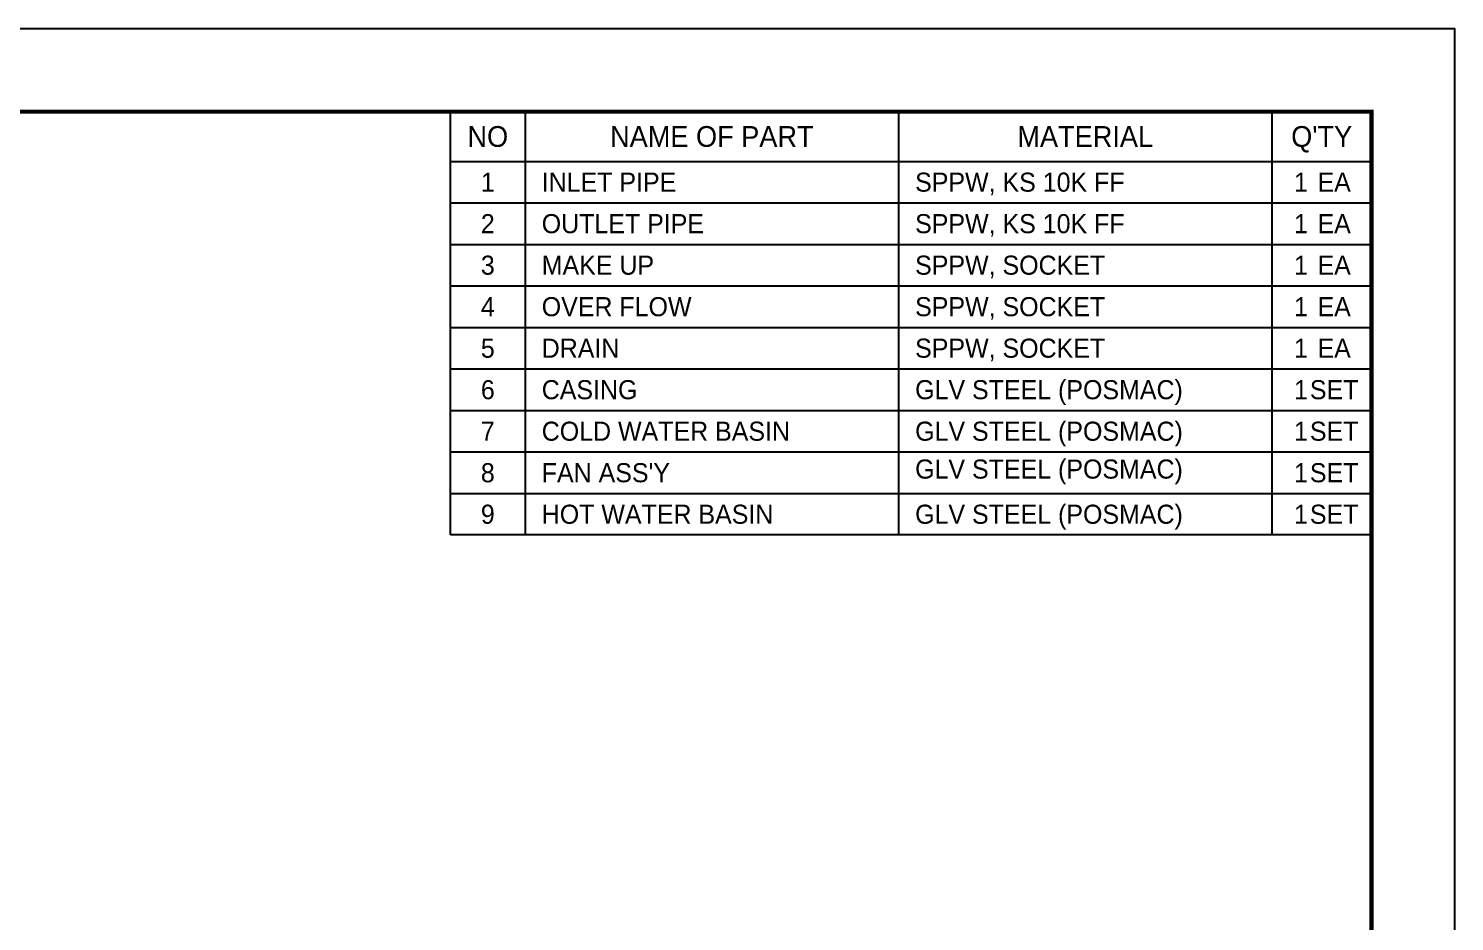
# Model space of a CAD drawing. Header units: millimetres. Extents: x 12896 to 42303, y 9438 to 30233.
# Drawn here: x 30273 to 42303, y 22704 to 30233 of the extents above; entities that cross this region are included whole.
import ezdxf
from ezdxf.enums import TextEntityAlignment as Align

# ---------------------------------------------------------------- set-up
doc = ezdxf.new("R2010")
doc.units = ezdxf.units.MM
for name, color, linetype in [('냉각탑_box', 1, 'Continuous'), ('냉각탑_form', 1, 'Continuous'), ('냉각탑_text', 3, 'Continuous')]:
    doc.layers.add(name, color=color, linetype=linetype)
doc.styles.add('돋움', font='Dotum.ttf')

msp = doc.modelspace()

# ---------------------------------------------------------------- linework, layer by layer
at = {"layer": 'Defpoints'}
msp.add_lwpolyline([(12895.7, 30233.4), (42302.9, 30233.4), (42302.9, 9438.3), (12895.7, 9438.3)], close=True, dxfattribs=at)
at = {"layer": '냉각탑_box'}
for p, q in [((34462.7, 29533.2), (34462.7, 25963.2)), ((37612.7, 29533.2), (37612.7, 25963.2)), ((40762.7, 29533.2), (40762.7, 25963.2)), ((33832.7, 29113.2), (41602.7, 29113.2)), ((33832.7, 28763.2), (41602.7, 28763.2)), ((33832.7, 28413.2), (41602.7, 28413.2)), ((33832.7, 28063.2), (41602.7, 28063.2)), ((33832.7, 27713.2), (41602.7, 27713.2)), ((33832.7, 27363.2), (41602.7, 27363.2)), ((33832.7, 27013.2), (41602.7, 27013.2)), ((33832.7, 26663.2), (41602.7, 26663.2)), ((33832.7, 26313.2), (41602.7, 26313.2))]:
    msp.add_line(p, q, dxfattribs=at)
msp.add_lwpolyline([(33832.7, 25963.2), (33832.7, 29533.2), (41602.7, 29533.2), (41602.7, 25963.2)], close=True, dxfattribs=at)
at = {"layer": '냉각탑_form', "const_width": 35}
msp.add_lwpolyline([(13595.9, 29533.2), (13595.9, 10138.5), (41602.7, 10138.5), (41602.7, 29533.2)], close=True, dxfattribs=at)

# ---------------------------------------------------------------- texts
at = {"layer": '냉각탑_text', "style": '돋움'}
for s, height, p in [('NO', 175, (34147.7, 29323.2)), ('NAME OF PART', 175, (36037.7, 29323.2)), ('MATERIAL', 175, (39187.7, 29323.2)), ("Q'TY", 175, (41182.7, 29323.2)), ('1', 161, (34147.7, 28938.2)), ('1', 161, (41007.7, 28938.2)), ('EA', 161, (41287.7, 28938.2)), ('2', 161, (34147.7, 28588.2)), ('1', 161, (41007.7, 28588.2)), ('EA', 161, (41287.7, 28588.2)), ('3', 161, (34147.7, 28238.2)), ('1', 161, (41007.7, 28238.2)), ('EA', 161, (41287.7, 28238.2)), ('4', 161, (34147.7, 27888.2)), ('1', 161, (41007.7, 27888.2)), ('EA', 161, (41287.7, 27888.2)), ('5', 161, (34147.7, 27538.2)), ('1', 161, (41007.7, 27538.2)), ('EA', 161, (41287.7, 27538.2)), ('6', 161, (34147.7, 27188.2)), ('1', 161, (41007.7, 27188.2)), ('SET', 161, (41287.7, 27188.2)), ('7', 161, (34147.7, 26838.2)), ('1', 161, (41007.7, 26838.2)), ('SET', 161, (41287.7, 26838.2)), ('8', 161, (34147.7, 26488.2)), ('1', 161, (41007.7, 26488.2)), ('SET', 161, (41287.7, 26488.2)), ('9', 161, (34147.7, 26138.2)), ('1', 161, (41007.7, 26138.2)), ('SET', 161, (41287.7, 26138.2))]:
    msp.add_text(s, height=height, dxfattribs=at).set_placement(p, align=Align.MIDDLE_CENTER)
for s, p in [('INLET PIPE', (34602.7, 28938.2)), ('SPPW, KS 10K FF', (37752.7, 28938.2)), ('OUTLET PIPE', (34602.7, 28588.2)), ('SPPW, KS 10K FF', (37752.7, 28588.2)), ('MAKE UP', (34602.7, 28238.2)), ('SPPW, SOCKET', (37752.7, 28238.2)), ('OVER FLOW', (34602.7, 27888.2)), ('SPPW, SOCKET', (37752.7, 27888.2)), ('DRAIN', (34602.7, 27538.2)), ('SPPW, SOCKET', (37752.7, 27538.2)), ('CASING', (34602.7, 27188.2)), ('GLV STEEL (POSMAC)', (37752.7, 27188.2)), ('COLD WATER BASIN', (34602.7, 26838.2)), ('GLV STEEL (POSMAC)', (37752.7, 26838.2)), ('GLV STEEL (POSMAC)', (37752.7, 26519)), ("FAN ASS'Y", (34602.7, 26488.2)), ('GLV STEEL (POSMAC)', (37752.7, 26138.2)), ('HOT WATER BASIN', (34602.7, 26138.2))]:
    msp.add_text(s, height=161, dxfattribs=at).set_placement(p, align=Align.MIDDLE_LEFT)

doc.saveas('drawing.dxf')
